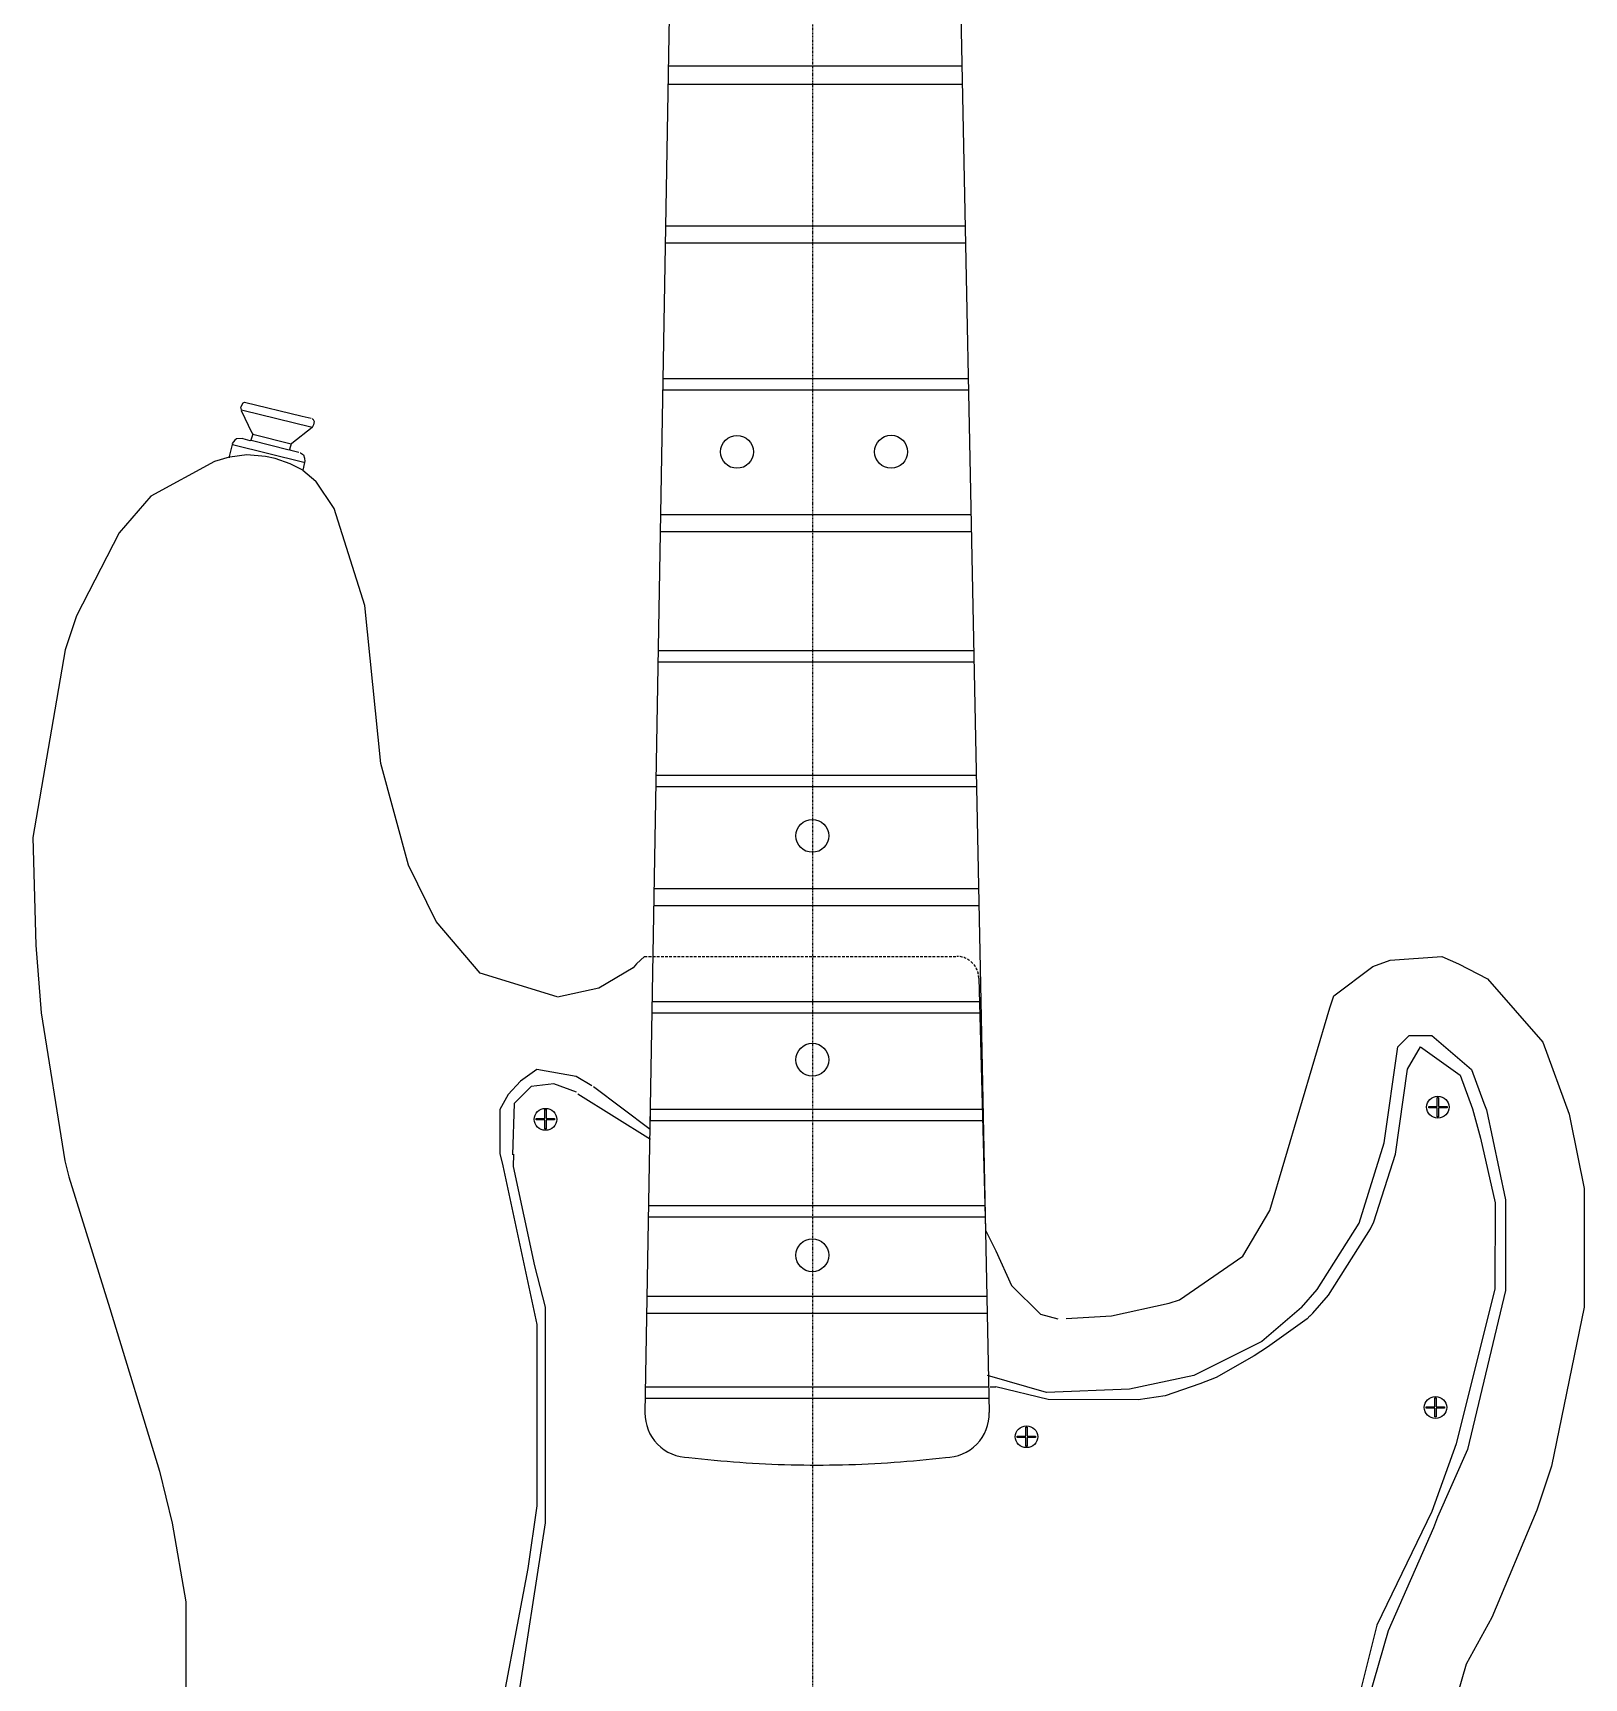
# Model space of a CAD drawing. Extents: x 49 to 882, y -9 to 1184.
# Drawn here: x 70.6 to 353.4, y 288.6 to 588.5 of the extents above; entities that cross this region are included whole.
import ezdxf

# ---------------------------------------------------------------- set-up
doc = ezdxf.new("R2010")
doc.units = 0
doc.linetypes.add('$AUXILIARY', pattern=[0.1, 0.05, -0.05])
doc.linetypes.add('DASHED', pattern=[0.75, 0.5, -0.25])
doc.layers.get('0').update_dxf_attribs({"linetype": 'CONTINUOUS'})
for name, color, linetype in [('Body', 7, 'CONTINUOUS'), ('Construction', 7, 'CONTINUOUS'), ('Hrdware', 7, 'CONTINUOUS'), ('Neck', 7, 'CONTINUOUS'), ('scrPlate', 7, 'CONTINUOUS')]:
    doc.layers.add(name, color=color, linetype=linetype)

# ---------------------------------------------------------------- blocks, each defined once
blk = doc.blocks.new('*G7')
at = {"color": 7, "linetype": 'CONTINUOUS'}
for p, q in [((162.347783, 390.324019), (162.349437, 390.574014)), ((163.89964, 390.313751), (162.347783, 390.324019)), ((162.349437, 390.574014), (163.899636, 390.563756)), ((163.899636, 390.563756), (163.907669, 392.213245)), ((163.907669, 388.698036), (163.89964, 390.313751)), ((163.907669, 392.213245), (164.157666, 392.212027)), ((165.691685, 390.318475), (164.149569, 390.328679)), ((164.149569, 390.328679), (164.157666, 388.699278)), ((164.157666, 392.212027), (164.149712, 390.578684)), ((164.149712, 390.578684), (165.693339, 390.56847)), ((165.693339, 390.56847), (165.691685, 390.318475)), ((164.157666, 388.699278), (163.907669, 388.698036))]:
    blk.add_line(p, q, dxfattribs=at)
at = {"color": 7, "linetype": 'CONTINUOUS', "extrusion": (0, 0.261946, 0.965082)}
blk.add_circle((-164.024025, -376.804784, 102.273811), 2.060844, dxfattribs=at)
blk = doc.blocks.new('*G8')
at = {"color": 7, "linetype": 'CONTINUOUS'}
for p, q in [((251.578274, 332.704756), (251.586308, 334.354244)), ((251.586308, 334.354244), (251.836305, 334.353027)), ((251.836305, 334.353027), (251.82835, 332.719684)), ((250.026421, 332.465019), (250.028075, 332.715014)), ((251.578279, 332.45475), (250.026421, 332.465019)), ((250.028075, 332.715014), (251.578274, 332.704756)), ((251.586308, 330.839036), (251.578279, 332.45475)), ((251.836304, 330.840278), (251.586308, 330.839036)), ((253.370324, 332.459475), (251.828208, 332.469679)), ((251.828208, 332.469679), (251.836304, 330.840278)), ((251.82835, 332.719684), (253.371978, 332.70947)), ((253.371978, 332.70947), (253.370324, 332.459475))]:
    blk.add_line(p, q, dxfattribs=at)
at = {"color": 7, "linetype": 'CONTINUOUS', "extrusion": (0, 0.261946, 0.965082)}
blk.add_circle((-251.702663, -320.96608, 87.117854), 2.060844, dxfattribs=at)
blk = doc.blocks.new('*G9')
at = {"color": 7, "linetype": 'CONTINUOUS'}
for p, q in [((326.572438, 392.789102), (326.580471, 394.438591)), ((326.580471, 394.438591), (326.830468, 394.437373)), ((326.830468, 394.437373), (326.822514, 392.80403)), ((325.020585, 392.549365), (325.022239, 392.79936)), ((326.572442, 392.539097), (325.020585, 392.549365)), ((325.022239, 392.79936), (326.572438, 392.789102)), ((326.580471, 390.923382), (326.572442, 392.539097)), ((326.830468, 390.924625), (326.580471, 390.923382)), ((328.364487, 392.543821), (326.822371, 392.554025)), ((326.822371, 392.554025), (326.830468, 390.924625)), ((326.822514, 392.80403), (328.366142, 392.793816)), ((328.366142, 392.793816), (328.364487, 392.543821))]:
    blk.add_line(p, q, dxfattribs=at)
at = {"color": 7, "linetype": 'CONTINUOUS', "extrusion": (0, 0.261946, 0.965082)}
blk.add_circle((-326.696827, -378.952426, 102.856732), 2.060844, dxfattribs=at)
blk = doc.blocks.new('*G10')
at = {"color": 7, "linetype": 'CONTINUOUS'}
for p, q in [((326.127369, 338.045587), (326.135402, 339.695075)), ((326.135402, 339.695075), (326.385399, 339.693858)), ((326.385399, 339.693858), (326.377445, 338.060514)), ((324.575516, 337.80585), (324.57717, 338.055844)), ((326.127373, 337.795581), (324.575516, 337.80585)), ((324.57717, 338.055844), (326.127369, 338.045587)), ((326.135402, 336.179867), (326.127373, 337.795581)), ((326.385399, 336.181109), (326.135402, 336.179867)), ((327.919418, 337.800306), (326.377302, 337.81051)), ((326.377302, 337.81051), (326.385399, 336.181109)), ((326.377445, 338.060514), (327.921072, 338.0503)), ((327.921072, 338.0503), (327.919418, 337.800306))]:
    blk.add_line(p, q, dxfattribs=at)
at = {"color": 7, "linetype": 'CONTINUOUS', "extrusion": (0, 0.261946, 0.965082)}
blk.add_circle((-326.251758, -326.120422, 88.516866), 2.060844, dxfattribs=at)
blk = doc.blocks.new('*C21')
at = {"layer": 'Hrdware', "color": 7, "linetype": 'CONTINUOUS'}
blk.add_lwpolyline([(190.160021, 328.819409), (191.319228, 328.683291), (192.479419, 328.554119), (193.640531, 328.431896), (194.802502, 328.316626), (195.965268, 328.208313), (197.128766, 328.106961), (198.292935, 328.012573), (199.457711, 327.925153), (200.623032, 327.844705), (201.788834, 327.771233), (202.955055, 327.70474), (204.121632, 327.645231), (205.288503, 327.592708), (206.455604, 327.547177), (207.622873, 327.50864), (208.790247, 327.477101), (209.957663, 327.452564), (211.125059, 327.435033), (212.292371, 327.424512), (213.459537, 327.421004), (214.635025, 327.424512), (215.810659, 327.435033), (216.986375, 327.452563), (218.162112, 327.477099), (219.337806, 327.508636), (220.513397, 327.547172), (221.688821, 327.592703), (222.864016, 327.645224), (224.038919, 327.704733), (225.213469, 327.771224), (226.387604, 327.844696), (227.561259, 327.925143), (228.734375, 328.012563), (229.906887, 328.106951), (231.078734, 328.208303), (232.249854, 328.316617), (233.420183, 328.431888), (234.589661, 328.554113), (235.758223, 328.683288), (236.925809, 328.819409)], dxfattribs=at)
blk = doc.blocks.new('*G33')
at = {"linetype": 'CONTINUOUS'}
for p, q in [((106.985437, 513.442625, -1), (119.985437, 510.242625, -1)), ((110.685437, 515.342625, -1), (110.285437, 514.242625, -1)), ((110.685437, 515.342625, -1), (117.685437, 513.542625, -1)), ((117.685437, 513.542625, -1), (117.385437, 512.542625, -1)), ((106.385437, 511.142625, -1), (103.685437, 510.342625, -1)), ((106.385437, 511.242625, -1), (106.385437, 511.142625, -1)), ((106.385437, 511.142625, -1), (106.485437, 511.142625, -1)), ((120.085437, 510.142625, -1), (119.785437, 508.742625, -1)), ((119.985437, 510.242625, -1), (120.085437, 510.242625, -1)), ((120.085437, 510.242625, -1), (120.085437, 510.142625, -1)), ((119.785437, 508.742625, -1), (122.185437, 506.742625, -1))]:
    blk.add_line(p, q, dxfattribs=at)
for points in [[(108.585437, 519.742625, -1), (108.485437, 520.242625, -1), (108.885437, 521.042625, -1), (109.185437, 521.142625, -1), (119.676637, 518.607325, -1), (121.285437, 518.242625, -1)], [(108.585437, 519.742625, -1), (108.535437, 519.642625, -1), (110.508537, 515.558025, -1), (110.685437, 515.342625, -1)], [(108.585437, 519.742625, -1), (108.876637, 519.707325, -1), (121.264737, 516.690925, -1), (121.485437, 516.542625, -1)], [(121.485437, 516.542625, -1), (117.765437, 513.652625, -1), (117.685437, 513.542625, -1)], [(121.485437, 518.142625, -1), (121.585437, 518.142625, -1), (121.885437, 517.642625, -1), (121.755437, 517.052625, -1), (121.485437, 516.542625, -1)], [(106.985437, 513.442625, -1), (106.837137, 513.221925, -1), (106.385437, 511.242625, -1)], [(110.285437, 514.242625, -1), (110.185437, 514.142625, -1), (108.894237, 514.477925, -1), (108.785437, 514.542625, -1), (107.675437, 514.462625, -1), (107.370037, 514.265725, -1), (106.885437, 513.642625, -1), (106.985437, 513.442625, -1)], [(117.385437, 512.542625, -1), (117.285437, 512.442625, -1), (110.395437, 514.162625, -1), (110.285437, 514.242625, -1)], [(119.785437, 508.742625, -1), (117.475437, 509.922625, -1), (114.776637, 510.907325, -1), (112.992237, 511.283125, -1), (109.585437, 511.542625, -1), (106.485437, 511.142625, -1)], [(117.385437, 512.542625, -1), (117.606137, 512.394325, -1), (119.085437, 512.042625, -1)], [(119.285437, 511.942625, -1), (119.375437, 511.922625, -1), (119.885437, 511.542625, -1), (120.115437, 510.952625, -1), (120.185437, 510.342625, -1), (120.085437, 510.242625, -1)]]:
    blk.add_polyline3d(points, dxfattribs=at)

msp = doc.modelspace()

# ---------------------------------------------------------------- linework, layer by layer
at = {"layer": 'Body', "linetype": 'CONTINUOUS'}
for p, q in [((103.689734, 510.344001, -2), (92.079752, 504.019616, -2)), ((92.079752, 504.019616, -2), (86.323223, 497.376271, -2)), ((125.508032, 501.810324, -2), (122.171021, 506.750948, -2)), ((131.077693, 484.086534, -2), (125.508032, 501.810324, -2)), ((86.323223, 497.376271, -2), (78.534999, 482.195224, -2)), ((134.013755, 455.300815, -2), (131.077693, 484.086534, -2)), ((78.534999, 482.195224, -2), (76.470233, 476.000977, -2)), ((76.470233, 476.000977, -2), (70.585713, 441.829367, -2)), ((139.032135, 436.770728, -2), (134.013755, 455.300815, -2)), ((70.585713, 441.829367, -2), (71.144209, 422.178123, -2)), ((144.122777, 426.502727, -2), (139.032135, 436.770728, -2)), ((152.14331, 417.052378, -2), (144.122777, 426.502727, -2)), ((71.144209, 422.178123, -2), (72.091933, 409.861892, -2)), ((317.98066, 419.427505, -2), (327.419776, 420.149501, -2)), ((327.419776, 420.149501, -2), (330.427862, 418.808639, -2)), ((166.143966, 412.767896, -2), (152.14331, 417.052378, -2)), ((307.711723, 412.929458, -2), (314.868859, 418.292931, -2)), ((314.868859, 418.292931, -2), (317.98066, 419.427505, -2)), ((330.427862, 418.808639, -2), (335.717928, 416.023759, -2)), ((335.717928, 416.023759, -2), (345.850995, 404.519164, -2)), ((306.985617, 410.763442, -2), (307.711723, 412.929458, -2)), ((72.091933, 409.861892, -2), (76.415521, 382.893162, -2)), ((296.094315, 373.838122, -2), (306.985617, 410.763442, -2)), ((345.850995, 404.519164, -2), (350.605823, 391.360126, -2)), ((350.605823, 391.360126, -2), (350.877589, 390.158507, -2)), ((350.877589, 390.158507, -2), (353.351457, 377.860708, -2)), ((76.415521, 382.893162, -2), (77.144374, 379.97775, -2)), ((77.144374, 379.97775, -2), (84.625995, 355.935787, -2)), ((353.351457, 377.860708, -2), (353.351457, 356.200603, -2)), ((291.115444, 365.483505, -2), (296.094315, 373.838122, -2)), ((279.601777, 357.541465, -2), (291.115444, 365.483505, -2)), ((267.207478, 354.590543, -2), (277.734706, 356.922625, -2)), ((277.734706, 356.922625, -2), (279.601777, 357.541465, -2)), ((84.625995, 355.935787, -2), (93.662375, 326.294266, -2)), ((258.960162, 354.137744, -2), (267.207478, 354.590543, -2)), ((353.351457, 356.200603, -2), (347.439051, 327.217323, -2)), ((347.439051, 327.217323, -2), (344.742135, 319.172151, -2)), ((93.662375, 326.294266, -2), (95.97695, 316.841834, -2)), ((344.742135, 319.172151, -2), (336.515593, 299.630607, -2)), ((95.97695, 316.841834, -2), (98.459826, 302.458805, -2)), ((98.459826, 302.458805, -2), (98.459826, 273.552309, -2)), ((336.515593, 299.630607, -2), (331.880048, 291.117156, -2)), ((331.880048, 291.117156, -2), (327.419776, 275.748784, -2))]:
    msp.add_line(p, q, dxfattribs=at)
msp.add_polyline3d([(182.082163, 420.149501, -2), (180.593633, 418.755327, -2), (180.017422, 418.084761, -2), (173.732319, 414.319668, -2), (166.223798, 412.688064, -2)], dxfattribs=at)
at = {"layer": 'Body', "color": 7, "linetype": 'DASHED'}
msp.add_arc((239.003051, 416.149501), 4, -0.014228, 90, dxfattribs=at)
at = {"layer": 'Construction', "color": 1, "linetype": '$AUXILIARY'}
msp.add_line((212.667709, 1183.544208), (212.667709, -9.139258), dxfattribs=at)
at = {"layer": 'Hrdware', "color": 7, "linetype": 'CONTINUOUS'}
msp.add_line((243.003051, 416.148508), (244.208452, 370.227884), dxfattribs=at)
for centre in [(198.933469, 512.111606), (227.017528, 512.121217), (212.667703, 442.112375), (212.667714, 401.30169), (212.667713, 365.660723)]:
    msp.add_circle(centre, 3, dxfattribs=at)
msp.add_arc((236.925809, 336.819409), 8, -90, 1.162445, dxfattribs=at)
at = {"layer": 'Neck', "color": 7, "linetype": 'CONTINUOUS'}
for p, q in [((192.430554, 929.320215), (182.161223, 336.958078)), ((232.904856, 929.320218), (244.924163, 336.981706))]:
    msp.add_line(p, q, dxfattribs=at)
at = {"layer": 'Neck', "linetype": 'CONTINUOUS'}
for p, q in [((186.416566, 582.495354, -2), (239.938491, 582.495354, -2)), ((186.359342, 579.135188, -2), (240.009586, 579.135188, -2)), ((185.91414, 553.325816, -2), (240.536214, 553.325816, -2)), ((185.857983, 550.228693, -2), (240.600446, 550.228693, -2)), ((185.426783, 525.451704, -2), (241.094152, 525.451704, -2)), ((185.392945, 523.386963, -2), (241.140749, 523.386963, -2)), ((185.002508, 500.674715, -2), (241.597592, 500.674715, -2)), ((184.947661, 497.577591, -2), (241.664531, 497.577591, -2)), ((184.536216, 473.832986, -2), (242.147383, 473.832986, -2)), ((184.572533, 475.897726, -2), (242.101008, 475.897726, -2)), ((184.17402, 453.185478, -2), (242.560451, 453.185478, -2)), ((184.142477, 451.120737, -2), (242.608332, 451.120737, -2)), ((183.822277, 432.537996, -2), (242.985853, 432.537996, -2)), ((183.769625, 429.440872, -2), (243.046038, 429.440872, -2)), ((183.462337, 411.890514, -2), (243.401655, 411.890514, -2)), ((183.428458, 409.825748, -2), (243.444095, 409.825748, -2)), ((183.122256, 392.275389, -2), (243.802474, 392.275389, -2)), ((182.781007, 372.660264, -2), (244.20042, 372.660264, -2)), ((182.816014, 374.725005, -2), (244.156669, 374.725005, -2)), ((182.534447, 358.207029, -2), (244.499616, 358.207029, -2)), ((182.476015, 355.109906, -2), (244.5734, 355.109906, -2)), ((182.209554, 339.624288, -2), (244.887369, 339.624288, -2)), ((182.245749, 341.689028, -2), (244.836315, 341.689028, -2))]:
    msp.add_line(p, q, dxfattribs=at)
at = {"layer": 'Neck', "color": 7, "linetype": 'DASHED'}
msp.add_line((182.082163, 420.149501), (239.003051, 420.149501), dxfattribs=at)
at = {"layer": 'Neck', "linetype": 'CONTINUOUS'}
msp.add_polyline3d([(183.114546, 391.243006, -2), (183.084913, 390.210648, -2), (243.84204, 390.210648, -2)], dxfattribs=at)
at = {"layer": 'Neck', "color": 7, "linetype": 'CONTINUOUS'}
msp.add_arc((190.160021, 336.819409), 8, 179.006806, 270, dxfattribs=at)
at = {"layer": 'scrPlate', "linetype": 'CONTINUOUS'}
for p, q in [((172.790792, 396.404896, -2), (183.111907, 388.664051, -2)), ((169.928049, 395.111098, -2), (183.138039, 386.838067, -2)), ((244.208452, 370.227884, -2), (246.089401, 366.466017, -2)), ((301.837626, 356.142263, -2), (294.610996, 349.948016, -2)), ((302.869983, 354.077523, -2), (295.643379, 348.915659, -2)), ((303.350295, 354.635156, -2), (302.869983, 354.077523, -2)), ((303.350295, 354.547923, -2), (303.902366, 355.109906, -2)), ((294.610996, 349.948016, -2), (282.222501, 343.753769, -2)), ((245.057018, 341.689028, -2), (246.089401, 341.689028, -2))]:
    msp.add_line(p, q, dxfattribs=at)
for points in [[(301.837626, 356.142263, -2), (304.686972, 359.425213, -2), (312.367831, 371.524656, -2), (316.88964, 386.143092, -2), (319.387984, 403.6315, -2), (321.452725, 405.696266, -2), (325.582232, 405.696266, -2), (332.808862, 399.502019, -2), (335.080079, 393.410998, -2), (335.541546, 392.184533, -2), (339.003109, 375.757388, -2), (339.003109, 359.239387, -2), (332.086206, 330.229666, -2), (326.614615, 317.944423, -2)], [(303.902366, 355.109906, -2), (306.751713, 358.392856, -2), (314.432597, 370.492273, -2), (315.052001, 371.731132, -2), (318.943027, 384.072129, -2), (321.143023, 399.605245, -2), (323.517491, 403.6315, -2), (330.744096, 398.469636, -2), (333.015338, 392.378615, -2), (334.476143, 387.034023, -2), (337.152926, 375.221948, -2), (337.065693, 359.52014, -2), (330.02144, 331.262049, -2), (325.582232, 318.97678, -2)], [(172.499755, 396.521095, -2), (169.590418, 398.26316, -2), (162.467038, 399.502019, -2), (159.491928, 397.418186, -2), (157.2492, 394.951185, -2), (155.67929, 392.25991, -2), (155.67929, 384.186087, -2), (156.272791, 381.951635, -2)], [(169.693669, 395.372513, -2), (165.564162, 396.921074, -2), (161.434681, 396.404896, -2), (158.337557, 393.307772, -2), (158.020797, 383.945323, -2)], [(158.195263, 384.119788, -2), (158.131081, 381.84841, -2), (162.033498, 363.707355, -2), (163.944379, 356.198016, -2), (163.952634, 316.861443, -2), (158.701971, 282.752824, -2), (157.973118, 279.837412, -2), (147.704076, 247.846188, -2), (143.216353, 236.29597, -2), (138.722433, 218.836442, -2), (138.722433, 194.059453, -2), (142.05494, 181.794083, -2), (142.851939, 179.606218, -2)], [(156.272791, 381.951635, -2), (162.467038, 353.04514, -2), (162.467038, 320.009163, -2), (160.835901, 308.591101, -2), (154.572464, 275.526194, -2), (144.090773, 245.574946, -2), (138.087509, 225.98357, -2), (135.625309, 210.577454, -2), (137.102624, 192.050466, -2), (140.580697, 180.53535, -2), (141.819556, 178.573835, -2)], [(246.089401, 366.466017, -2), (248.980048, 360.168544, -2), (254.245138, 354.903429, -2), (257.445512, 354.077523, -2)], [(295.643379, 348.915659, -2), (293.231311, 347.307616, -2), (286.252702, 343.382148, -2), (283.286793, 342.248124, -2)], [(282.222501, 343.746127, -2), (270.469432, 341.269403, -2), (255.344848, 340.656645, -2), (244.593808, 343.746127, -2)], [(283.286793, 342.248124, -2), (276.981135, 340.021747, -2), (272.033802, 339.282215, -2), (255.63407, 339.369448, -2), (246.089401, 341.689028, -2)], [(325.582232, 318.97678, -2), (315.568205, 298.226047, -2), (311.681002, 282.668458, -2), (312.117165, 259.202907, -2), (312.902258, 255.451905, -2), (319.706409, 234.341645, -2), (320.420367, 232.257319, -2)], [(326.614615, 317.944423, -2), (325.899918, 315.991253, -2), (317.632946, 297.193689, -2), (313.193737, 281.811297, -2), (313.193737, 261.163815, -2), (320.971282, 235.126738, -2), (321.452725, 233.289702, -2)]]:
    msp.add_polyline3d(points, dxfattribs=at)

# ---------------------------------------------------------------- block references
at = {"layer": 'Hrdware', "color": 7, "linetype": 'CONTINUOUS'}
for name in ['*G33', '*C21']:
    msp.add_blockref(name, (0, 0), dxfattribs=at)
at = {"layer": 'scrPlate', "color": 7, "linetype": 'CONTINUOUS'}
for name in ['*G9', '*G7', '*G10', '*G8']:
    msp.add_blockref(name, (0, 0), dxfattribs=at)

doc.saveas('drawing.dxf')
